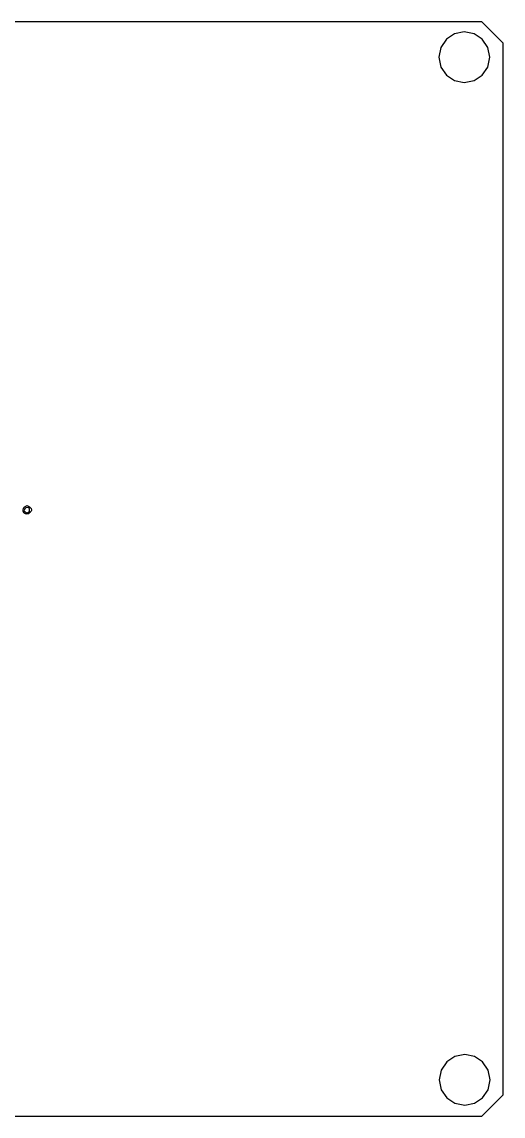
# Model space of a CAD drawing. Extents: x 177 to 584, y 158 to 1022.
# Drawn here: x 400.8 to 574.4, y 626.7 to 1021.7 of the extents above; entities that cross this region are included whole.
import ezdxf

# ---------------------------------------------------------------- set-up
doc = ezdxf.new("R2010")
doc.units = 0
for name, color, linetype in [('CUTOUTS', 7, 'CONTINUOUS'), ('PERIMETER', 7, 'CONTINUOUS'), ('Top', 7, 'CONTINUOUS')]:
    doc.layers.add(name, color=color, linetype=linetype)

msp = doc.modelspace()

# ---------------------------------------------------------------- linework, layer by layer
at = {"layer": 'CUTOUTS', "color": 7}
for points in [[(569.566014, 1008.979725), (568.846014, 1012.546726), (566.882014, 1015.460726), (563.968014, 1017.424726), (560.401014, 1018.144726), (556.833014, 1017.424726), (553.920014, 1015.460726), (551.956014, 1012.546726), (551.235014, 1008.979725), (551.956014, 1005.411725), (553.920014, 1002.498725), (556.833014, 1000.534725), (560.401014, 999.813725), (563.968014, 1000.534725), (566.882014, 1002.498725), (568.846014, 1005.411725), (569.566014, 1008.979725)], [(569.687014, 639.745716), (568.967014, 643.313716), (567.003014, 646.226716), (564.090014, 648.190716), (560.522014, 648.911716), (556.954014, 648.190716), (554.041014, 646.226716), (552.077014, 643.313716), (551.357014, 639.745716), (552.077014, 636.178716), (554.041014, 633.265716), (556.954014, 631.300716), (560.522014, 630.580716), (564.090014, 631.300716), (567.003014, 633.265716), (568.967014, 636.178716), (569.687014, 639.745716)]]:
    msp.add_lwpolyline(points, close=True, dxfattribs=at)
at = {"layer": 'PERIMETER', "color": 7}
msp.add_lwpolyline([(566.663014, 1021.738726), (184.291005, 1021.738726), (176.566004, 1014.013726), (176.566004, 634.396716), (184.291005, 626.666716), (566.663014, 626.666716), (574.388014, 634.396716), (574.388014, 1014.013726)], close=True, dxfattribs=at)
at = {"layer": 'Top', "color": 7}
for points in [[(401.61407, 844.538771)], [(403.25923, 844.809581)]]:
    msp.add_lwpolyline(points, close=True, dxfattribs=at)
for points in [[(401.61407, 844.538771), (400.99757, 845.240921), (401.0268, 845.809411), (401.71668, 846.534631)], [(401.84189, 845.974851), (401.52173, 845.412331), (401.53355, 845.310081), (401.97157, 844.852881)], [(401.71668, 846.534631), (402.0244, 846.858111), (402.37742, 847.093981), (402.55383, 847.093981)], [(402.65523, 846.401211), (402.1627, 846.400451), (402.05072, 846.341711), (401.84189, 845.974851)], [(402.55383, 847.093981), (403.29275, 847.093981), (404.22895, 846.225911), (404.22895, 845.540751)], [(403.40479, 846.187141), (403.29594, 846.318291), (403.00373, 846.401741), (402.65523, 846.401211)], [(403.25923, 844.809591), (403.61784, 845.191311), (403.68712, 845.846951), (403.40479, 846.187141)], [(404.22895, 845.540751), (404.22895, 845.356901), (404.00615, 844.946191), (403.73383, 844.628051)], [(402.64113, 844.049621), (402.1303, 844.049621), (401.98119, 844.120621), (401.61407, 844.538771)], [(401.97157, 844.852881), (402.43102, 844.373321), (402.83657, 844.359681), (403.25923, 844.809581)], [(403.73383, 844.628051), (403.29451, 844.114801), (403.17139, 844.049621), (402.64113, 844.049621)]]:
    msp.add_open_spline(points, degree=3, dxfattribs=at)

doc.saveas('drawing.dxf')
